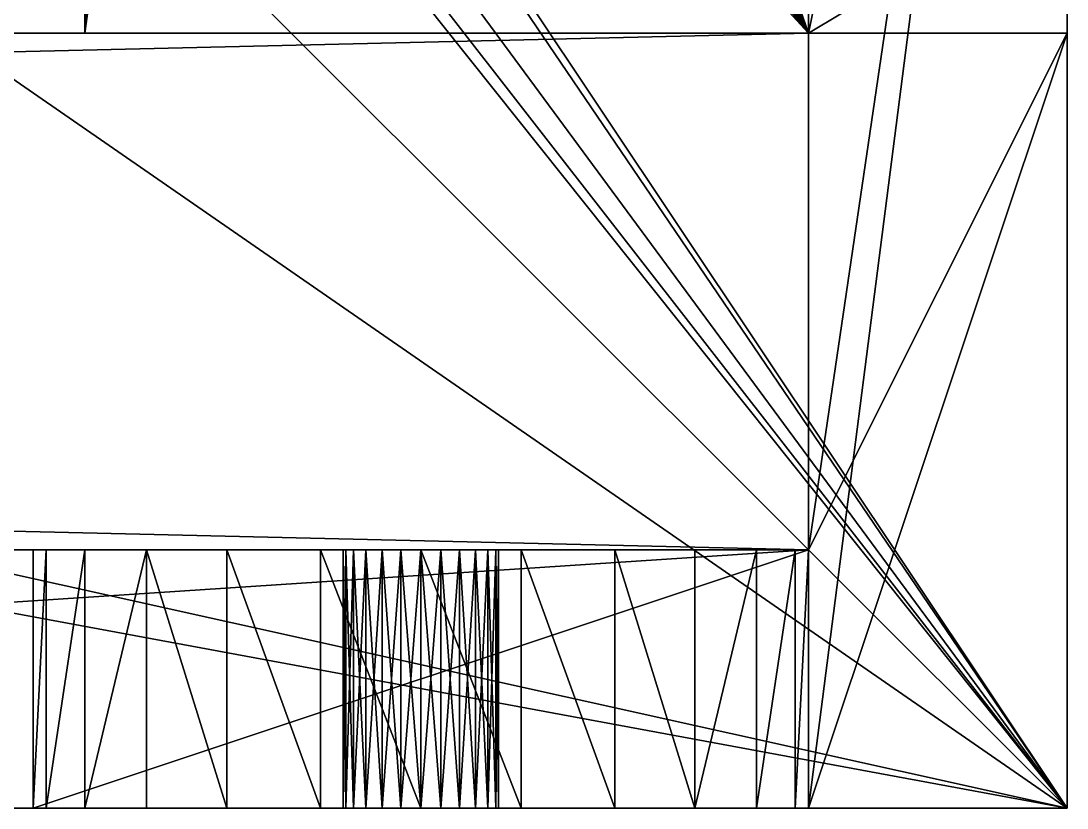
# Model space of a CAD drawing. Extents: x -15 to 425, y -15 to 425.
# Drawn here: x 404.77 to 425, y -15 to 0.24 of the extents above; entities that cross this region are included whole.
import ezdxf

# ---------------------------------------------------------------- set-up
doc = ezdxf.new("R2010")
doc.units = 0
doc.layers.get('0').update_dxf_attribs({"color": 13, "linetype": 'CONTINUOUS'})
doc.layers.add('SOUTIEN_BARRES_BAS', color=22, linetype='CONTINUOUS')
doc.layers.add('SOUTIEN_BARRES_HAUT', color=34, linetype='CONTINUOUS')

# ---------------------------------------------------------------- blocks, each defined once
blk = doc.blocks.new('FOND')
for p, q in [((430, 0), (430, 430)), ((430, 0, 10), (430, 430, 10)), ((0, 0), (430, 0)), ((0, 0, 10), (430, 0, 10)), ((430, 0), (430, 0, 10))]:
    blk.add_line(p, q)
mesh = blk.add_polyface()
corners = [(430, 430), (0, 0), (0, 430), (430, 0)]
mesh.append_faces([[corners[k] for k in face] for face in [(0, 1, 2), (1, 0, 3)]], dxfattribs={"vtx0": -1})
mesh = blk.add_polyface()
corners = [(430, 0, 10), (0, 430, 10), (0, 0, 10), (430, 430, 10)]
mesh.append_faces([[corners[k] for k in face] for face in [(0, 1, 2), (1, 0, 3)]], dxfattribs={"vtx0": -1})
mesh = blk.add_polyface()
corners = [(430, 430), (430, 0, 10), (430, 0), (430, 430, 10)]
mesh.append_faces([[corners[k] for k in face] for face in [(0, 1, 2), (1, 0, 3)]], dxfattribs={"vtx0": -1})
mesh = blk.add_polyface()
corners = [(430, 0, 10), (0, 0), (430, 0), (0, 0, 10)]
mesh.append_faces([[corners[k] for k in face] for face in [(0, 1, 2), (1, 0, 3)]], dxfattribs={"vtx0": -1})
blk = doc.blocks.new('SUPORT_BAS_FRONT_GAUCHE')
at = {"layer": 'SOUTIEN_BARRES_BAS'}
for p, q in [((21, 5), (21, 39)), ((21, 15, 10), (21, 39, 10)), ((26, 0, 20), (26, 39, 20)), ((26, 0), (26, 39)), ((7, 28, 10), (7, 15, 10)), ((7, 28, 20), (7, 15, 20)), ((7, 15, 10), (21, 15, 10)), ((7, 15, 10), (7, 15, 20)), ((7, 15, 20), (21, 15, 20)), ((21, 15, 20), (21, 5, 20)), ((21, 15, 10), (21, 15, 20)), ((21, 15, 10), (21, 5, 10)), ((6, 0), (6, 5)), ((6, 5, 10), (6, 5)), ((21, 5, 10), (6, 5, 10)), ((21, 5), (6, 5)), ((6, 0, 22.5), (6, 5, 22.5)), ((6, 5, 22.5), (6, 5, 10)), ((6.256, 0, 24.441), (6.256, 5, 24.441)), ((7.005, 0, 26.25), (7.005, 5, 26.25)), ((8.197, 0, 27.803), (8.197, 5, 27.803)), ((9.75, 0, 28.995), (9.75, 5, 28.995)), ((11.559, 0, 29.744), (11.559, 5, 29.744)), ((12, 0, 22.5), (12, 5, 22.5)), ((12.051, 0, 22.888), (12.051, 5, 22.888)), ((12.051, 0, 22.112), (12.051, 5, 22.112)), ((12.201, 0, 23.25), (12.201, 5, 23.25)), ((12.201, 0, 21.75), (12.201, 5, 21.75)), ((12.439, 0, 23.561), (12.439, 5, 23.561)), ((12.439, 0, 21.439), (12.439, 5, 21.439)), ((12.75, 0, 23.799), (12.75, 5, 23.799)), ((12.75, 0, 21.201), (12.75, 5, 21.201)), ((13.112, 0, 21.051), (13.112, 5, 21.051)), ((13.112, 0, 23.949), (13.112, 5, 23.949)), ((13.5, 0, 30), (13.5, 5, 30)), ((13.5, 0, 21), (13.5, 5, 21)), ((13.5, 0, 24), (13.5, 5, 24)), ((13.888, 0, 21.051), (13.888, 5, 21.051)), ((13.888, 0, 23.949), (13.888, 5, 23.949)), ((14.25, 0, 21.201), (14.25, 5, 21.201)), ((14.25, 0, 23.799), (14.25, 5, 23.799)), ((14.561, 0, 21.439), (14.561, 5, 21.439)), ((14.561, 0, 23.561), (14.561, 5, 23.561)), ((14.799, 0, 21.75), (14.799, 5, 21.75)), ((14.799, 0, 23.25), (14.799, 5, 23.25)), ((14.949, 0, 22.112), (14.949, 5, 22.112)), ((14.949, 0, 22.888), (14.949, 5, 22.888)), ((15, 0, 22.5), (15, 5, 22.5)), ((15.441, 0, 29.744), (15.441, 5, 29.744)), ((17.25, 0, 28.995), (17.25, 5, 28.995)), ((18.803, 0, 27.803), (18.803, 5, 27.803)), ((19.995, 0, 26.25), (19.995, 5, 26.25)), ((20.744, 0, 24.441), (20.744, 5, 24.441)), ((21, 5, 20), (21, 5, 10)), ((21, 5, 10), (21, 5)), ((21, 5, 20), (21, 0, 20)), ((21, 5, 20), (21, 5, 22.5)), ((21, 0, 22.5), (21, 5, 22.5)), ((6, 0), (26, 0)), ((6, 0), (6, 0, 22.5)), ((21, 0, 20), (26, 0, 20)), ((21, 0, 20), (21, 0, 22.5)), ((26, 0, 20), (26, 0))]:
    blk.add_line(p, q, dxfattribs=at)
at = {"layer": 'SOUTIEN_BARRES_BAS', "extrusion": (0, 1, 0)}
for centre in [(-13.5, 22.5, 5), (-13.5, 22.5)]:
    blk.add_circle(centre, 1.5, dxfattribs=at)
for centre, start, end in [((-13.5, 22.5, 5), 0, 90), ((-13.5, 22.5, 5), 90, 180), ((-13.5, 22.5), 0, 90), ((-13.5, 22.5), 90, 180)]:
    blk.add_arc(centre, 7.5, start, end, dxfattribs=at)
at = {"layer": 'SOUTIEN_BARRES_BAS'}
mesh = blk.add_polyface(dxfattribs=at)
corners = [(0.239, 36.812, 20), (0.239, 33.188, 20), (0, 35, 20), (0.938, 38.5, 20), (0.938, 31.5, 20), (1.321, 39, 20), (2.05, 30.05, 20), (2.05, 39.95, 20), (3.5, 41.062, 20), (3, 35, 20), (3.136, 36.035, 20), (3.536, 37, 20), (5.188, 41.761, 20), (4.172, 37.828, 20), (5, 38.464, 20), (5.965, 38.864, 20), (7, 42, 20), (7, 39, 20), (8.812, 41.761, 20), (8.035, 38.864, 20), (9, 38.464, 20), (10.5, 41.062, 20), (9.828, 37.828, 20), (10.464, 37, 20), (10.864, 36.035, 20), (11, 40.679, 20), (11, 35, 20), (11.95, 39.95, 20), (3.5, 28.938, 20), (3.136, 33.965, 20), (3.536, 33, 20), (5.188, 28.239, 20), (4.172, 32.172, 20), (5, 31.536, 20), (5.965, 31.136, 20), (7, 28, 20), (7, 31, 20), (8.035, 31.136, 20), (7, 15, 20), (21, 15, 20), (9, 31.536, 20), (9.828, 32.172, 20), (10.464, 33, 20), (10.864, 33.965, 20), (12.679, 39, 20), (26, 39, 20), (21, 5, 20), (21, 0, 20), (26, 0, 20)]
mesh.append_faces([[corners[k] for k in face] for face in [(0, 1, 2), (47, 45, 48)]], dxfattribs={"vtx0": -1})
mesh.append_faces([[corners[k] for k in face] for face in [(1, 3, 4), (4, 5, 6), (9, 8, 10), (10, 8, 11), (11, 12, 13), (13, 12, 14), (14, 12, 15), (15, 16, 17), (17, 18, 19), (19, 18, 20), (20, 21, 22), (22, 21, 23), (23, 21, 24), (24, 25, 26), (28, 30, 31), (31, 34, 35), (35, 37, 38), (38, 37, 39), (39, 45, 46), (46, 45, 47)]], dxfattribs={"vtx0": -1, "vtx1": -1})
mesh.append_faces([[corners[k] for k in face] for face in [(6, 8, 9), (39, 26, 27)]], dxfattribs={"vtx0": -1, "vtx1": -1, "vtx2": -1})
mesh.append_faces([[corners[k] for k in face] for face in [(1, 0, 3), (4, 3, 5), (6, 5, 7), (6, 7, 8), (11, 8, 12), (15, 12, 16), (17, 16, 18), (20, 18, 21), (24, 21, 25), (26, 25, 27), (9, 28, 6), (28, 9, 29), (28, 29, 30), (31, 30, 32), (31, 32, 33), (31, 33, 34), (35, 34, 36), (35, 36, 37), (39, 37, 40), (39, 40, 41), (39, 41, 42), (39, 42, 43), (39, 43, 26), (39, 27, 44), (39, 44, 45)]], dxfattribs={"vtx0": -1, "vtx2": -1})
mesh = blk.add_polyface(dxfattribs=at)
corners = [(26, 39), (21, 5), (21, 39), (6, 0), (6, 5), (26, 0)]
mesh.append_faces([[corners[k] for k in face] for face in [(0, 1, 2), (1, 3, 4)]], dxfattribs={"vtx0": -1})
mesh.append_faces([[corners[k] for k in face] for face in [(3, 1, 5), (5, 1, 0)]], dxfattribs={"vtx0": -1, "vtx1": -1})
mesh = blk.add_polyface(dxfattribs=at)
corners = [(21, 39, 10), (13.062, 38.5, 10), (12.679, 39, 10), (13.761, 36.812, 10), (14, 35, 10), (8.812, 28.239, 10), (7, 15, 10), (7, 28, 10), (21, 15, 10), (10.5, 28.938, 10), (11, 29.321, 10), (11.95, 30.05, 10), (13.062, 31.5, 10), (13.761, 33.188, 10)]
mesh.append_faces([[corners[k] for k in face] for face in [(0, 1, 2), (5, 6, 7)]], dxfattribs={"vtx0": -1})
mesh.append_faces([[corners[k] for k in face] for face in [(1, 0, 3), (3, 0, 4), (6, 5, 8), (8, 4, 0)]], dxfattribs={"vtx0": -1, "vtx1": -1})
mesh.append_faces([[corners[k] for k in face] for face in [(8, 5, 9), (8, 9, 10), (8, 10, 11), (8, 11, 12), (8, 12, 13), (8, 13, 4)]], dxfattribs={"vtx0": -1, "vtx2": -1})
mesh = blk.add_polyface(dxfattribs=at)
corners = [(21, 15, 10), (21, 5), (21, 5, 10), (21, 39), (21, 39, 10)]
mesh.append_faces([[corners[k] for k in face] for face in [(0, 1, 2), (3, 0, 4)]], dxfattribs={"vtx0": -1})
mesh.append_faces([[corners[k] for k in face] for face in [(1, 0, 3)]], dxfattribs={"vtx0": -1, "vtx1": -1})
mesh = blk.add_polyface(dxfattribs=at)
corners = [(26, 39), (26, 0, 20), (26, 0), (26, 39, 20)]
mesh.append_faces([[corners[k] for k in face] for face in [(0, 1, 2), (1, 0, 3)]], dxfattribs={"vtx0": -1})
mesh = blk.add_polyface(dxfattribs=at)
corners = [(7, 28, 20), (7, 15, 10), (7, 15, 20), (7, 28, 10)]
mesh.append_faces([[corners[k] for k in face] for face in [(0, 1, 2), (1, 0, 3)]], dxfattribs={"vtx0": -1})
mesh = blk.add_polyface(dxfattribs=at)
corners = [(21, 15, 20), (7, 15, 10), (21, 15, 10), (7, 15, 20)]
mesh.append_faces([[corners[k] for k in face] for face in [(0, 1, 2), (1, 0, 3)]], dxfattribs={"vtx0": -1})
mesh = blk.add_polyface(dxfattribs=at)
corners = [(21, 15, 20), (21, 5, 10), (21, 5, 20), (21, 15, 10)]
mesh.append_faces([[corners[k] for k in face] for face in [(0, 1, 2), (1, 0, 3)]], dxfattribs={"vtx0": -1})
mesh = blk.add_polyface(dxfattribs=at)
corners = [(6, 5, 10), (21, 5), (6, 5), (21, 5, 10)]
mesh.append_faces([[corners[k] for k in face] for face in [(0, 1, 2), (1, 0, 3)]], dxfattribs={"vtx0": -1})
mesh = blk.add_polyface(dxfattribs=at)
corners = [(6, 5, 22.5), (6, 0), (6, 0, 22.5), (6, 5), (6, 5, 10)]
mesh.append_faces([[corners[k] for k in face] for face in [(0, 1, 2), (3, 0, 4)]], dxfattribs={"vtx0": -1})
mesh.append_faces([[corners[k] for k in face] for face in [(1, 0, 3)]], dxfattribs={"vtx0": -1, "vtx1": -1})
mesh = blk.add_polyface(dxfattribs=at)
corners = [(6, 5, 22.5), (21, 5, 10), (6, 5, 10), (13.112, 5, 21.051), (21, 5, 20), (13.5, 5, 21), (12.75, 5, 21.201), (12.439, 5, 21.439), (12.201, 5, 21.75), (12.051, 5, 22.112), (12, 5, 22.5), (6.256, 5, 24.441), (12.051, 5, 22.888), (12.201, 5, 23.25), (12.439, 5, 23.561), (12.75, 5, 23.799), (13.112, 5, 23.949), (13.5, 5, 24), (13.888, 5, 21.051), (21, 5, 22.5), (14.25, 5, 21.201), (14.561, 5, 21.439), (14.799, 5, 21.75), (14.949, 5, 22.112), (15, 5, 22.5), (20.744, 5, 24.441), (14.949, 5, 22.888), (14.799, 5, 23.25), (14.561, 5, 23.561), (14.25, 5, 23.799), (13.888, 5, 23.949), (7.005, 5, 26.25), (19.995, 5, 26.25), (8.197, 5, 27.803), (18.803, 5, 27.803), (9.75, 5, 28.995), (17.25, 5, 28.995), (11.559, 5, 29.744), (15.441, 5, 29.744), (13.5, 5, 30)]
mesh.append_faces([[corners[k] for k in face] for face in [(0, 1, 2), (38, 37, 39)]], dxfattribs={"vtx0": -1})
mesh.append_faces([[corners[k] for k in face] for face in [(1, 3, 4), (3, 0, 6), (6, 0, 7), (7, 0, 8), (8, 0, 9), (9, 0, 10), (10, 11, 12), (12, 11, 13), (13, 11, 14), (14, 11, 15), (15, 11, 16), (16, 11, 17), (4, 18, 19), (18, 4, 5), (19, 24, 25), (25, 31, 32), (32, 33, 34), (34, 35, 36), (36, 37, 38)]], dxfattribs={"vtx0": -1, "vtx1": -1})
mesh.append_faces([[corners[k] for k in face] for face in [(1, 0, 3), (25, 17, 11)]], dxfattribs={"vtx0": -1, "vtx1": -1, "vtx2": -1})
mesh.append_faces([[corners[k] for k in face] for face in [(4, 3, 5), (10, 0, 11), (19, 18, 20), (19, 20, 21), (19, 21, 22), (19, 22, 23), (19, 23, 24), (25, 24, 26), (25, 26, 27), (25, 27, 28), (25, 28, 29), (25, 29, 30), (25, 30, 17), (25, 11, 31), (32, 31, 33), (34, 33, 35), (36, 35, 37)]], dxfattribs={"vtx0": -1, "vtx2": -1})
mesh = blk.add_polyface(dxfattribs=at)
corners = [(6.256, 5, 24.441), (6, 0, 22.5), (6.256, 0, 24.441), (6, 5, 22.5)]
mesh.append_faces([[corners[k] for k in face] for face in [(0, 1, 2), (1, 0, 3)]], dxfattribs={"vtx0": -1})
mesh = blk.add_polyface(dxfattribs=at)
corners = [(7.005, 5, 26.25), (6.256, 0, 24.441), (7.005, 0, 26.25), (6.256, 5, 24.441)]
mesh.append_faces([[corners[k] for k in face] for face in [(0, 1, 2), (1, 0, 3)]], dxfattribs={"vtx0": -1})
mesh = blk.add_polyface(dxfattribs=at)
corners = [(8.197, 5, 27.803), (7.005, 0, 26.25), (8.197, 0, 27.803), (7.005, 5, 26.25)]
mesh.append_faces([[corners[k] for k in face] for face in [(0, 1, 2), (1, 0, 3)]], dxfattribs={"vtx0": -1})
mesh = blk.add_polyface(dxfattribs=at)
corners = [(9.75, 0, 28.995), (8.197, 5, 27.803), (8.197, 0, 27.803), (9.75, 5, 28.995)]
mesh.append_faces([[corners[k] for k in face] for face in [(0, 1, 2), (1, 0, 3)]], dxfattribs={"vtx0": -1})
mesh = blk.add_polyface(dxfattribs=at)
corners = [(11.559, 0, 29.744), (9.75, 5, 28.995), (9.75, 0, 28.995), (11.559, 5, 29.744)]
mesh.append_faces([[corners[k] for k in face] for face in [(0, 1, 2), (1, 0, 3)]], dxfattribs={"vtx0": -1})
mesh = blk.add_polyface(dxfattribs=at)
corners = [(13.5, 0, 30), (11.559, 5, 29.744), (11.559, 0, 29.744), (13.5, 5, 30)]
mesh.append_faces([[corners[k] for k in face] for face in [(0, 1, 2), (1, 0, 3)]], dxfattribs={"vtx0": -1})
mesh = blk.add_polyface(dxfattribs=at)
corners = [(12, 5, 22.5), (12.051, 0, 22.888), (12, 0, 22.5), (12.051, 5, 22.888)]
mesh.append_faces([[corners[k] for k in face] for face in [(0, 1, 2), (1, 0, 3)]], dxfattribs={"vtx0": -1})
mesh = blk.add_polyface(dxfattribs=at)
corners = [(12.051, 5, 22.112), (12, 0, 22.5), (12.051, 0, 22.112), (12, 5, 22.5)]
mesh.append_faces([[corners[k] for k in face] for face in [(0, 1, 2), (1, 0, 3)]], dxfattribs={"vtx0": -1})
mesh = blk.add_polyface(dxfattribs=at)
corners = [(12.051, 5, 22.888), (12.201, 0, 23.25), (12.051, 0, 22.888), (12.201, 5, 23.25)]
mesh.append_faces([[corners[k] for k in face] for face in [(0, 1, 2), (1, 0, 3)]], dxfattribs={"vtx0": -1})
mesh = blk.add_polyface(dxfattribs=at)
corners = [(12.201, 5, 21.75), (12.051, 0, 22.112), (12.201, 0, 21.75), (12.051, 5, 22.112)]
mesh.append_faces([[corners[k] for k in face] for face in [(0, 1, 2), (1, 0, 3)]], dxfattribs={"vtx0": -1})
mesh = blk.add_polyface(dxfattribs=at)
corners = [(12.201, 5, 23.25), (12.439, 0, 23.561), (12.201, 0, 23.25), (12.439, 5, 23.561)]
mesh.append_faces([[corners[k] for k in face] for face in [(0, 1, 2), (1, 0, 3)]], dxfattribs={"vtx0": -1})
mesh = blk.add_polyface(dxfattribs=at)
corners = [(12.439, 5, 21.439), (12.201, 0, 21.75), (12.439, 0, 21.439), (12.201, 5, 21.75)]
mesh.append_faces([[corners[k] for k in face] for face in [(0, 1, 2), (1, 0, 3)]], dxfattribs={"vtx0": -1})
mesh = blk.add_polyface(dxfattribs=at)
corners = [(12.75, 5, 23.799), (12.439, 0, 23.561), (12.439, 5, 23.561), (12.75, 0, 23.799)]
mesh.append_faces([[corners[k] for k in face] for face in [(0, 1, 2), (1, 0, 3)]], dxfattribs={"vtx0": -1})
mesh = blk.add_polyface(dxfattribs=at)
corners = [(12.75, 0, 21.201), (12.439, 5, 21.439), (12.439, 0, 21.439), (12.75, 5, 21.201)]
mesh.append_faces([[corners[k] for k in face] for face in [(0, 1, 2), (1, 0, 3)]], dxfattribs={"vtx0": -1})
mesh = blk.add_polyface(dxfattribs=at)
corners = [(13.112, 5, 23.949), (12.75, 0, 23.799), (12.75, 5, 23.799), (13.112, 0, 23.949)]
mesh.append_faces([[corners[k] for k in face] for face in [(0, 1, 2), (1, 0, 3)]], dxfattribs={"vtx0": -1})
mesh = blk.add_polyface(dxfattribs=at)
corners = [(13.112, 0, 21.051), (12.75, 5, 21.201), (12.75, 0, 21.201), (13.112, 5, 21.051)]
mesh.append_faces([[corners[k] for k in face] for face in [(0, 1, 2), (1, 0, 3)]], dxfattribs={"vtx0": -1})
mesh = blk.add_polyface(dxfattribs=at)
corners = [(13.5, 0, 21), (13.112, 5, 21.051), (13.112, 0, 21.051), (13.5, 5, 21)]
mesh.append_faces([[corners[k] for k in face] for face in [(0, 1, 2), (1, 0, 3)]], dxfattribs={"vtx0": -1})
mesh = blk.add_polyface(dxfattribs=at)
corners = [(13.5, 5, 24), (13.112, 0, 23.949), (13.112, 5, 23.949), (13.5, 0, 24)]
mesh.append_faces([[corners[k] for k in face] for face in [(0, 1, 2), (1, 0, 3)]], dxfattribs={"vtx0": -1})
mesh = blk.add_polyface(dxfattribs=at)
corners = [(15.441, 0, 29.744), (13.5, 5, 30), (13.5, 0, 30), (15.441, 5, 29.744)]
mesh.append_faces([[corners[k] for k in face] for face in [(0, 1, 2), (1, 0, 3)]], dxfattribs={"vtx0": -1})
mesh = blk.add_polyface(dxfattribs=at)
corners = [(13.888, 0, 21.051), (13.5, 5, 21), (13.5, 0, 21), (13.888, 5, 21.051)]
mesh.append_faces([[corners[k] for k in face] for face in [(0, 1, 2), (1, 0, 3)]], dxfattribs={"vtx0": -1})
mesh = blk.add_polyface(dxfattribs=at)
corners = [(13.888, 5, 23.949), (13.5, 0, 24), (13.5, 5, 24), (13.888, 0, 23.949)]
mesh.append_faces([[corners[k] for k in face] for face in [(0, 1, 2), (1, 0, 3)]], dxfattribs={"vtx0": -1})
mesh = blk.add_polyface(dxfattribs=at)
corners = [(14.25, 0, 21.201), (13.888, 5, 21.051), (13.888, 0, 21.051), (14.25, 5, 21.201)]
mesh.append_faces([[corners[k] for k in face] for face in [(0, 1, 2), (1, 0, 3)]], dxfattribs={"vtx0": -1})
mesh = blk.add_polyface(dxfattribs=at)
corners = [(14.25, 5, 23.799), (13.888, 0, 23.949), (13.888, 5, 23.949), (14.25, 0, 23.799)]
mesh.append_faces([[corners[k] for k in face] for face in [(0, 1, 2), (1, 0, 3)]], dxfattribs={"vtx0": -1})
mesh = blk.add_polyface(dxfattribs=at)
corners = [(14.561, 0, 21.439), (14.25, 5, 21.201), (14.25, 0, 21.201), (14.561, 5, 21.439)]
mesh.append_faces([[corners[k] for k in face] for face in [(0, 1, 2), (1, 0, 3)]], dxfattribs={"vtx0": -1})
mesh = blk.add_polyface(dxfattribs=at)
corners = [(14.561, 5, 23.561), (14.25, 0, 23.799), (14.25, 5, 23.799), (14.561, 0, 23.561)]
mesh.append_faces([[corners[k] for k in face] for face in [(0, 1, 2), (1, 0, 3)]], dxfattribs={"vtx0": -1})
mesh = blk.add_polyface(dxfattribs=at)
corners = [(14.799, 5, 21.75), (14.561, 0, 21.439), (14.799, 0, 21.75), (14.561, 5, 21.439)]
mesh.append_faces([[corners[k] for k in face] for face in [(0, 1, 2), (1, 0, 3)]], dxfattribs={"vtx0": -1})
mesh = blk.add_polyface(dxfattribs=at)
corners = [(14.561, 5, 23.561), (14.799, 0, 23.25), (14.561, 0, 23.561), (14.799, 5, 23.25)]
mesh.append_faces([[corners[k] for k in face] for face in [(0, 1, 2), (1, 0, 3)]], dxfattribs={"vtx0": -1})
mesh = blk.add_polyface(dxfattribs=at)
corners = [(14.949, 5, 22.112), (14.799, 0, 21.75), (14.949, 0, 22.112), (14.799, 5, 21.75)]
mesh.append_faces([[corners[k] for k in face] for face in [(0, 1, 2), (1, 0, 3)]], dxfattribs={"vtx0": -1})
mesh = blk.add_polyface(dxfattribs=at)
corners = [(14.799, 5, 23.25), (14.949, 0, 22.888), (14.799, 0, 23.25), (14.949, 5, 22.888)]
mesh.append_faces([[corners[k] for k in face] for face in [(0, 1, 2), (1, 0, 3)]], dxfattribs={"vtx0": -1})
mesh = blk.add_polyface(dxfattribs=at)
corners = [(15, 5, 22.5), (14.949, 0, 22.112), (15, 0, 22.5), (14.949, 5, 22.112)]
mesh.append_faces([[corners[k] for k in face] for face in [(0, 1, 2), (1, 0, 3)]], dxfattribs={"vtx0": -1})
mesh = blk.add_polyface(dxfattribs=at)
corners = [(14.949, 5, 22.888), (15, 0, 22.5), (14.949, 0, 22.888), (15, 5, 22.5)]
mesh.append_faces([[corners[k] for k in face] for face in [(0, 1, 2), (1, 0, 3)]], dxfattribs={"vtx0": -1})
mesh = blk.add_polyface(dxfattribs=at)
corners = [(17.25, 0, 28.995), (15.441, 5, 29.744), (15.441, 0, 29.744), (17.25, 5, 28.995)]
mesh.append_faces([[corners[k] for k in face] for face in [(0, 1, 2), (1, 0, 3)]], dxfattribs={"vtx0": -1})
mesh = blk.add_polyface(dxfattribs=at)
corners = [(18.803, 0, 27.803), (17.25, 5, 28.995), (17.25, 0, 28.995), (18.803, 5, 27.803)]
mesh.append_faces([[corners[k] for k in face] for face in [(0, 1, 2), (1, 0, 3)]], dxfattribs={"vtx0": -1})
mesh = blk.add_polyface(dxfattribs=at)
corners = [(19.995, 5, 26.25), (18.803, 0, 27.803), (19.995, 0, 26.25), (18.803, 5, 27.803)]
mesh.append_faces([[corners[k] for k in face] for face in [(0, 1, 2), (1, 0, 3)]], dxfattribs={"vtx0": -1})
mesh = blk.add_polyface(dxfattribs=at)
corners = [(20.744, 5, 24.441), (19.995, 0, 26.25), (20.744, 0, 24.441), (19.995, 5, 26.25)]
mesh.append_faces([[corners[k] for k in face] for face in [(0, 1, 2), (1, 0, 3)]], dxfattribs={"vtx0": -1})
mesh = blk.add_polyface(dxfattribs=at)
corners = [(21, 5, 22.5), (20.744, 0, 24.441), (21, 0, 22.5), (20.744, 5, 24.441)]
mesh.append_faces([[corners[k] for k in face] for face in [(0, 1, 2), (1, 0, 3)]], dxfattribs={"vtx0": -1})
mesh = blk.add_polyface(dxfattribs=at)
corners = [(21, 5, 22.5), (21, 0, 20), (21, 0, 22.5), (21, 5, 20)]
mesh.append_faces([[corners[k] for k in face] for face in [(0, 1, 2), (1, 0, 3)]], dxfattribs={"vtx0": -1})
mesh = blk.add_polyface(dxfattribs=at)
corners = [(21, 0, 20), (13.888, 0, 21.051), (13.5, 0, 21), (21, 0, 22.5), (14.25, 0, 21.201), (14.561, 0, 21.439), (14.799, 0, 21.75), (14.949, 0, 22.112), (15, 0, 22.5), (20.744, 0, 24.441), (14.949, 0, 22.888), (14.799, 0, 23.25), (14.561, 0, 23.561), (14.25, 0, 23.799), (13.888, 0, 23.949), (13.5, 0, 24), (6.256, 0, 24.441), (7.005, 0, 26.25), (19.995, 0, 26.25), (8.197, 0, 27.803), (18.803, 0, 27.803), (17.25, 0, 28.995), (9.75, 0, 28.995), (11.559, 0, 29.744), (15.441, 0, 29.744), (13.5, 0, 30), (26, 0, 20), (6, 0), (26, 0), (13.112, 0, 21.051), (6, 0, 22.5), (12.75, 0, 21.201), (12.439, 0, 21.439), (12.201, 0, 21.75), (12.051, 0, 22.112), (12, 0, 22.5), (12.051, 0, 22.888), (12.201, 0, 23.25), (12.439, 0, 23.561), (12.75, 0, 23.799), (13.112, 0, 23.949)]
mesh.append_faces([[corners[k] for k in face] for face in [(23, 24, 25), (26, 27, 28)]], dxfattribs={"vtx0": -1})
mesh.append_faces([[corners[k] for k in face] for face in [(1, 3, 4), (4, 3, 5), (5, 3, 6), (6, 3, 7), (7, 3, 8), (8, 9, 10), (10, 9, 11), (11, 9, 12), (12, 9, 13), (13, 9, 14), (14, 9, 15), (16, 9, 17), (17, 18, 19), (19, 21, 22), (22, 21, 23), (27, 29, 30), (29, 0, 2), (30, 35, 16)]], dxfattribs={"vtx0": -1, "vtx1": -1})
mesh.append_faces([[corners[k] for k in face] for face in [(15, 9, 16), (27, 0, 29)]], dxfattribs={"vtx0": -1, "vtx1": -1, "vtx2": -1})
mesh.append_faces([[corners[k] for k in face] for face in [(0, 1, 2), (1, 0, 3), (8, 3, 9), (17, 9, 18), (19, 18, 20), (19, 20, 21), (23, 21, 24), (27, 26, 0), (30, 29, 31), (30, 31, 32), (30, 32, 33), (30, 33, 34), (30, 34, 35), (16, 35, 36), (16, 36, 37), (16, 37, 38), (16, 38, 39), (16, 39, 40), (16, 40, 15)]], dxfattribs={"vtx0": -1, "vtx2": -1})
blk = doc.blocks.new('GAUCHE')
for p, q in [((430, 380), (0, 380)), ((430, 380, 10), (0, 380, 10)), ((430, 0), (430, 380)), ((430, 380), (430, 380, 10)), ((430, 0, 10), (430, 380, 10)), ((0, 0), (430, 0)), ((0, 0, 10), (430, 0, 10)), ((430, 0), (430, 0, 10))]:
    blk.add_line(p, q)
mesh = blk.add_polyface()
corners = [(430, 380), (0, 0), (0, 380), (430, 0)]
mesh.append_faces([[corners[k] for k in face] for face in [(0, 1, 2), (1, 0, 3)]], dxfattribs={"vtx0": -1})
mesh = blk.add_polyface()
corners = [(0, 380, 10), (430, 380), (0, 380), (430, 380, 10)]
mesh.append_faces([[corners[k] for k in face] for face in [(0, 1, 2), (1, 0, 3)]], dxfattribs={"vtx0": -1})
mesh = blk.add_polyface()
corners = [(430, 0, 10), (0, 380, 10), (0, 0, 10), (430, 380, 10)]
mesh.append_faces([[corners[k] for k in face] for face in [(0, 1, 2), (1, 0, 3)]], dxfattribs={"vtx0": -1})
mesh = blk.add_polyface()
corners = [(430, 380), (430, 0, 10), (430, 0), (430, 380, 10)]
mesh.append_faces([[corners[k] for k in face] for face in [(0, 1, 2), (1, 0, 3)]], dxfattribs={"vtx0": -1})
mesh = blk.add_polyface()
corners = [(430, 0, 10), (0, 0), (430, 0), (0, 0, 10)]
mesh.append_faces([[corners[k] for k in face] for face in [(0, 1, 2), (1, 0, 3)]], dxfattribs={"vtx0": -1})
blk = doc.blocks.new('SUPPORT_HAUT_FRONT')
at = {"layer": 'SOUTIEN_BARRES_HAUT'}
for p, q in [((76, 15), (76, 18)), ((81, 15), (81, 18)), ((81, 0, 35.5), (81, 18, 35.5)), ((0, 15, 4.9), (76, 15)), ((76, 15), (76, 5)), ((76, 15, 30.5), (76, 15)), ((76, 15), (81, 15)), ((81, 15), (81, 0)), ((0, 5, 30.5), (76, 5)), ((76, 5, 30.5), (0, 5, 30.5)), ((76, 5), (76, 0)), ((76, 5), (76, 5, 30.5)), ((76, 5, 30.5), (76, 0, 30.5)), ((76, 0), (0, 0, 30.5)), ((0, 0, 35.5), (81, 0, 35.5)), ((76, 0), (81, 0)), ((81, 0, 35.5), (81, 0))]:
    blk.add_line(p, q, dxfattribs=at)
mesh = blk.add_polyface(dxfattribs=at)
corners = [(81, 0, 35.5), (0, 15, 35.5), (0, 0, 35.5), (0, 18, 35.5), (55, 18, 35.5), (57.05, 30.05, 35.5), (55.938, 31.5, 35.5), (55.239, 33.188, 35.5), (55, 35, 35.5), (58.5, 28.938, 35.5), (60.188, 28.239, 35.5), (62, 28, 35.5), (69, 18, 35.5), (63.812, 28.239, 35.5), (65.5, 28.938, 35.5), (66.95, 30.05, 35.5), (68.062, 31.5, 35.5), (68.761, 33.188, 35.5), (81, 18, 35.5), (69, 35, 35.5)]
mesh.append_faces([[corners[k] for k in face] for face in [(0, 1, 2), (4, 7, 8), (12, 0, 18)]], dxfattribs={"vtx0": -1})
mesh.append_faces([[corners[k] for k in face] for face in [(1, 0, 3), (3, 0, 4), (5, 0, 9), (9, 0, 10), (10, 0, 11), (11, 12, 13), (13, 12, 14), (14, 12, 15), (15, 12, 16), (16, 12, 17)]], dxfattribs={"vtx0": -1, "vtx1": -1})
mesh.append_faces([[corners[k] for k in face] for face in [(4, 0, 5), (11, 0, 12)]], dxfattribs={"vtx0": -1, "vtx1": -1, "vtx2": -1})
mesh.append_faces([[corners[k] for k in face] for face in [(4, 5, 6), (4, 6, 7)]], dxfattribs={"vtx0": -1, "vtx2": -1})
mesh.append_faces([[corners[k] for k in face] for face in [(19, 17, 12)]], dxfattribs={"vtx1": -1})
mesh = blk.add_polyface(dxfattribs=at)
corners = [(76, 18), (0, 15, 4.9), (0, 18, 4.9), (76, 15)]
mesh.append_faces([[corners[k] for k in face] for face in [(0, 1, 2), (1, 0, 3)]], dxfattribs={"vtx0": -1})
mesh = blk.add_polyface(dxfattribs=at)
corners = [(81, 18), (76, 15), (76, 18), (81, 15)]
mesh.append_faces([[corners[k] for k in face] for face in [(0, 1, 2), (1, 0, 3)]], dxfattribs={"vtx0": -1})
mesh = blk.add_polyface(dxfattribs=at)
corners = [(81, 15), (81, 0, 35.5), (81, 0), (81, 18, 35.5), (81, 18)]
mesh.append_faces([[corners[k] for k in face] for face in [(0, 1, 2), (3, 0, 4)]], dxfattribs={"vtx0": -1})
mesh.append_faces([[corners[k] for k in face] for face in [(1, 0, 3)]], dxfattribs={"vtx0": -1, "vtx1": -1})
mesh = blk.add_polyface(dxfattribs=at)
corners = [(81, 15), (76, 5), (76, 15), (76, 0), (81, 0)]
mesh.append_faces([[corners[k] for k in face] for face in [(0, 1, 2), (3, 0, 4)]], dxfattribs={"vtx0": -1})
mesh.append_faces([[corners[k] for k in face] for face in [(1, 0, 3)]], dxfattribs={"vtx0": -1, "vtx1": -1})
mesh = blk.add_polyface(dxfattribs=at)
corners = [(76, 5), (0, 0, 30.5), (0, 5, 30.5), (76, 0)]
mesh.append_faces([[corners[k] for k in face] for face in [(0, 1, 2), (1, 0, 3)]], dxfattribs={"vtx0": -1})
mesh = blk.add_polyface(dxfattribs=at)
corners = [(0, 5, 30.5), (76, 5), (76, 5, 30.5)]
mesh.append_faces([[corners[k] for k in face] for face in [(0, 1, 2)]])
mesh = blk.add_polyface(dxfattribs=at)
corners = [(81, 0, 35.5), (76, 0), (81, 0), (0, 0, 30.5), (0, 0, 35.5)]
mesh.append_faces([[corners[k] for k in face] for face in [(0, 1, 2), (3, 0, 4)]], dxfattribs={"vtx0": -1})
mesh.append_faces([[corners[k] for k in face] for face in [(1, 0, 3)]], dxfattribs={"vtx0": -1, "vtx1": -1})

msp = doc.modelspace()

# ---------------------------------------------------------------- block references
at = {"color": 33}
msp.add_blockref('FOND', (-10, -10), dxfattribs=at)
at = {"color": 33, "extrusion": (0, -1, 2.22045e-16)}
msp.add_blockref('GAUCHE', (-10, 10), dxfattribs=at)
at = {"layer": 'SOUTIEN_BARRES_BAS', "color": 30}
msp.add_blockref('SUPORT_BAS_FRONT_GAUCHE', (399, -15), dxfattribs=at)
at = {"layer": 'SOUTIEN_BARRES_HAUT', "color": 12}
msp.add_blockref('SUPPORT_HAUT_FRONT', (344, -15, 359.5), dxfattribs=at)

doc.saveas('drawing.dxf')
